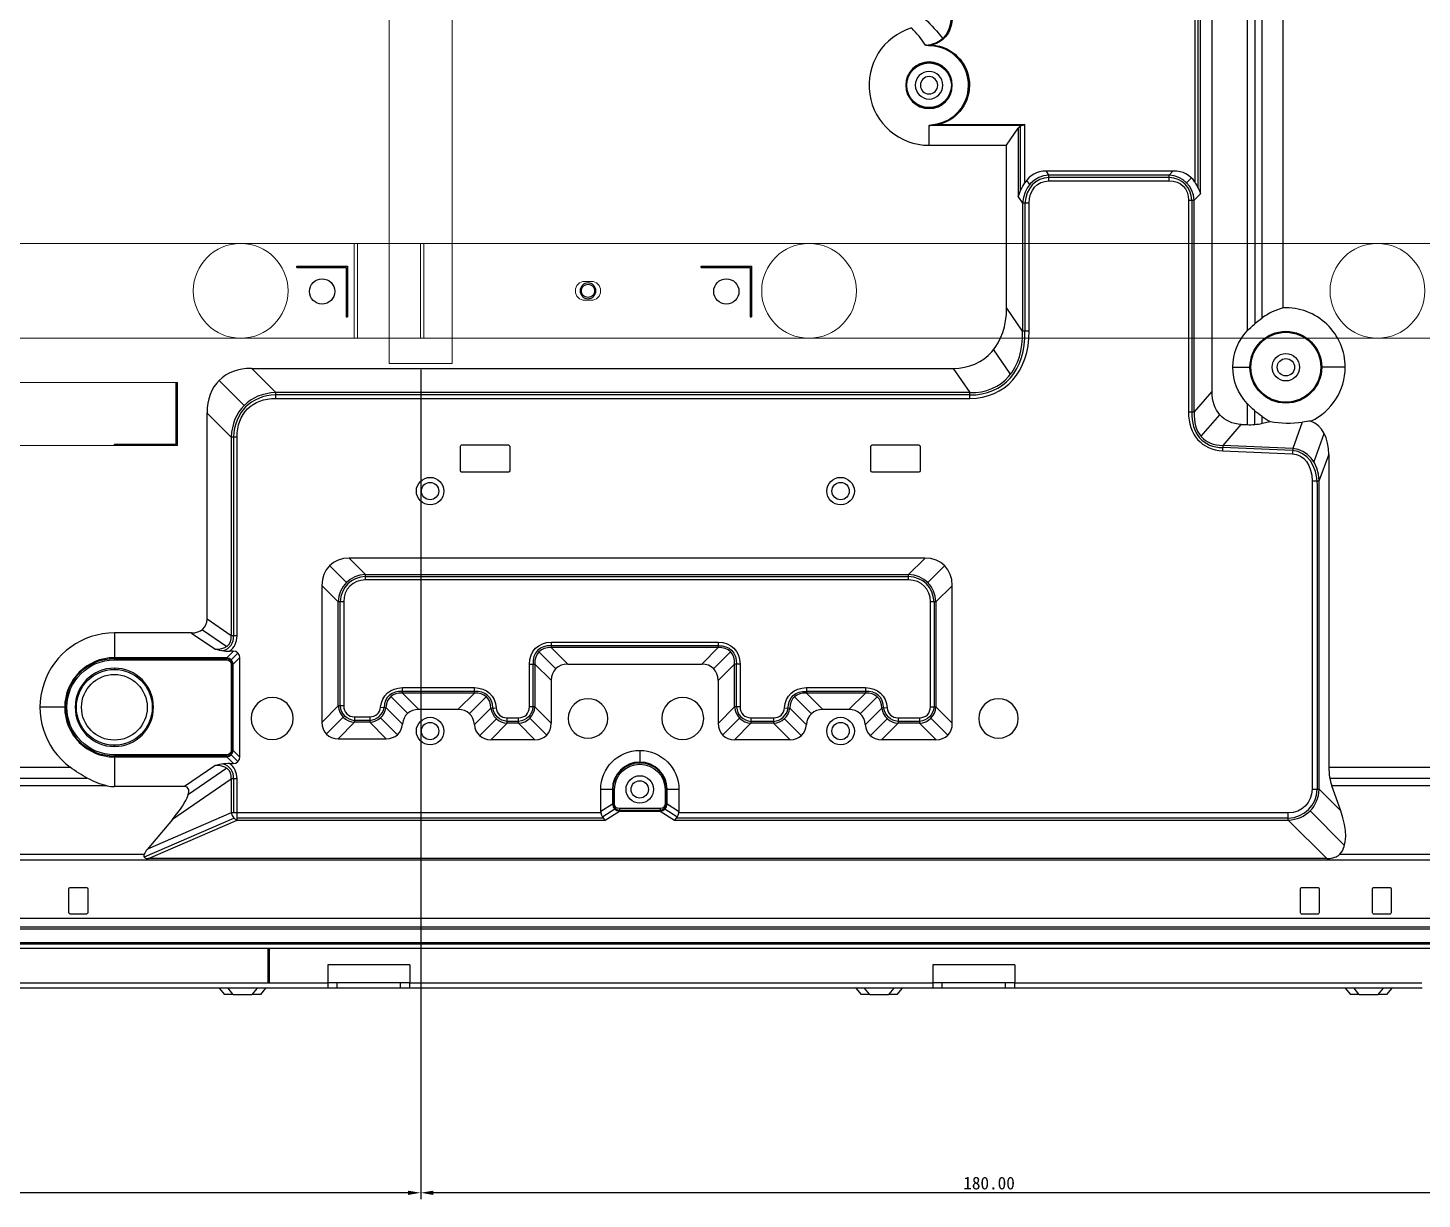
# Model space of a CAD drawing. Header units: millimetres. Extents: x 88 to 1316, y -3115 to -2187.
# Drawn here: x 983.3 to 1204, y -2941.4 to -2756 of the extents above; entities that cross this region are included whole.
import ezdxf

# ---------------------------------------------------------------- set-up
doc = ezdxf.new("R2010")
doc.units = ezdxf.units.MM
doc.header["$LTSCALE"] = 46.255
doc.header["$PDMODE"] = 3
doc.header["$PDSIZE"] = 0.3125
doc.layers.get('0').update_dxf_attribs({"linetype": 'CONTINUOUS'})
doc.layers.get('Defpoints').update_dxf_attribs({"linetype": 'CONTINUOUS'})
doc.layers.add('1', color=7, linetype='CONTINUOUS', true_color=0xffffff)
doc.styles.get("Standard").update_dxf_attribs({"font": 'simfang.ttf'})
doc.dimstyles.new('002', dxfattribs={"dimscale": 0, "dimtxt": 2, "dimasz": 2, "dimexe": 1, "dimexo": 1, "dimgap": 0.5, "dimtad": 1, "dimzin": 0, "dimdsep": 46, "dimtxsty": 'Standard', "dimcen": 1, "dimclrd": 2, "dimclre": 2, "dimclrt": 5, "dimadec": 0, "dimazin": 0, "dimtp": 0.01, "dimtm": 0.01, "dimtfac": 1, "dimtofl": 0, "dimtmove": 0, "dimatfit": 3, "dimldrblk": 'CLOSED', "dimfxl": 1, "dimtolj": 1, "dimtzin": 0, "dimarcsym": 1})

# ---------------------------------------------------------------- blocks, each defined once
blk = doc.blocks.new('A$Cd3f30c15')
at = {"color": 3, "lineweight": 5}
for p, q in [((1082, 15), (0, 15)), ((848, 15), (848, 0)), ((848.5, 15), (848.5, 0)), ((858.5, 15), (858.5, 0)), ((859, 15), (859, 0)), ((884.5, 9), (885.5, 9)), ((884.5, 6), (885.5, 6)), ((1082, 0), (0, 0))]:
    blk.add_line(p, q, dxfattribs=at)
for centre in [(830, 7.5), (920, 7.5), (1010, 7.5)]:
    blk.add_circle(centre, 7.5, dxfattribs=at)
for centre, start, end in [((884.5, 7.5), 90, 270), ((885.5, 7.5), 270, 90)]:
    blk.add_arc(centre, 1.5, start, end, dxfattribs=at)
blk = doc.blocks.new('A$Cd46af468')
at = {"color": 1, "lineweight": 5}
for p, q in [((0, 10), (605, 10)), ((605, 0), (605, 10)), ((0, 0), (605, 0))]:
    blk.add_line(p, q, dxfattribs=at)
blk = doc.blocks.new('0001')
at = {"color": 1, "lineweight": 5}
for p, q in [((358.97, -2809.12), (358.97, -2305.12)), ((368.97, -2809.12), (368.97, -2305.12)), ((358.97, -2809.12), (368.97, -2809.12))]:
    blk.add_line(p, q, dxfattribs=at)
blk = doc.blocks.new('*D459')
at = {"color": 2, "lineweight": -2, "transparency": 16777216}
for p, q in [((1045.47, -2810.12), (1045.47, -2941.44)), ((1225.47, -2810.12), (1225.47, -2941.44)), ((1223.47, -2940.44), (1047.47, -2940.44))]:
    blk.add_line(p, q, dxfattribs=at)
at = {"color": 2, "lineweight": 5, "transparency": 16777216}
for points in [[(1047.47, -2940.11), (1047.47, -2940.78), (1045.47, -2940.44)], [(1223.47, -2940.11), (1223.47, -2940.78), (1225.47, -2940.44)]]:
    blk.add_solid(points, dxfattribs=at)
at = {"layer": 'Defpoints', "color": 0, "lineweight": 5, "transparency": 16777216}
for p in [(1045.47, -2809.12), (1225.47, -2809.12), (1045.47, -2940.44)]:
    blk.add_point(p, dxfattribs=at)
at = {"color": 5, "lineweight": 5, "transparency": 16777216, "insert": (1135.47, -2938.92), "char_height": 2, "attachment_point": 5}
blk.add_mtext('\\A1;180.00', dxfattribs=at)
blk = doc.blocks.new('_CLOSED')
at = {"color": 0, "linetype": 'ByBlock'}
for p, q in [((0, 0), (-1, 0.17)), ((-1, 0.17), (-1, -0.17)), ((-1, -0.17), (0, 0)), ((-1, 0), (0, 0))]:
    blk.add_line(p, q, dxfattribs=at)
blk = doc.blocks.new('*D460')
at = {"color": 2, "lineweight": -2, "transparency": 16777216}
for p, q in [((860.47, -2810.12), (860.47, -2941.44)), ((1045.47, -2810.12), (1045.47, -2941.44)), ((1043.47, -2940.44), (862.47, -2940.44))]:
    blk.add_line(p, q, dxfattribs=at)
at = {"color": 2, "lineweight": 5, "transparency": 16777216}
for points in [[(862.47, -2940.11), (862.47, -2940.78), (860.47, -2940.44)], [(1043.47, -2940.11), (1043.47, -2940.78), (1045.47, -2940.44)]]:
    blk.add_solid(points, dxfattribs=at)
at = {"layer": 'Defpoints', "color": 0, "lineweight": 5, "transparency": 16777216}
for p in [(860.47, -2809.12), (1045.47, -2809.12), (860.47, -2940.44)]:
    blk.add_point(p, dxfattribs=at)
at = {"color": 5, "lineweight": 5, "transparency": 16777216, "insert": (952.97, -2938.92), "char_height": 2, "attachment_point": 5}
blk.add_mtext('\\A1;185.00', dxfattribs=at)

msp = doc.modelspace()

# ---------------------------------------------------------------- linework, layer by layer
at = {"layer": '1', "color": 7, "linetype": 'Continuous'}
for p, q in [((1170.782, -2813.54), (1170.782, -2610.754)), ((1176.338, -2685.226), (1176.338, -2803.93)), ((1177.549, -2686.486), (1177.549, -2802.781)), ((1178.719, -2801.863), (1178.719, -2687.458)), ((1182.028, -2800.327), (1182.028, -2689.042)), ((1168.04, -2713.147), (1168.04, -2780.357)), ((1168.6, -2781.377), (1168.6, -2712.127)), ((1168.96, -2782.274), (1168.96, -2711.23)), ((1126.47, -2758.838), (1126.482, -2758.685)), ((1140.675, -2771.442), (1125.966, -2771.442)), ((1125.966, -2774.521), (1125.966, -2771.442)), ((1126.675, -2771.382), (1140.848, -2771.382)), ((1127.464, -2771.14), (1127.5, -2771.289)), ((1127.5, -2771.289), (1141.133, -2771.289)), ((1138.246, -2774.571), (1140.094, -2771.886)), ((1140.094, -2771.936), (1140.094, -2782.753)), ((1140.44, -2781.756), (1140.44, -2771.617)), ((1141.133, -2780.461), (1141.133, -2771.339)), ((1125.966, -2774.571), (1138.246, -2774.571)), ((1138.246, -2800.33), (1138.246, -2774.571)), ((1164.616, -2778.65), (1144.515, -2778.65)), ((1144.96, -2779.297), (1144.543, -2778.691)), ((1163.969, -2779.297), (1144.96, -2779.297)), ((1144.96, -2780.217), (1144.96, -2779.297)), ((1164.581, -2778.686), (1163.969, -2779.297)), ((1163.969, -2780.217), (1163.969, -2779.297)), ((1141.91, -2780.787), (1141.455, -2780.126)), ((1163.969, -2779.657), (1144.96, -2779.657)), ((1144.96, -2780.217), (1163.969, -2780.217)), ((1166.748, -2780.502), (1167.482, -2779.768)), ((1140.094, -2782.753), (1140.787, -2783.76)), ((1140.787, -2783.76), (1140.787, -2804.022)), ((1141.826, -2783.76), (1140.787, -2783.76)), ((1141.133, -2783.76), (1141.133, -2804.022)), ((1141.826, -2804.022), (1141.826, -2783.76)), ((1167.033, -2783.281), (1167.033, -2816.792)), ((1167.033, -2783.281), (1167.953, -2783.281)), ((1167.593, -2783.281), (1167.593, -2816.792)), ((1167.953, -2783.281), (1168.96, -2782.274)), ((1167.953, -2816.792), (1167.953, -2783.281)), ((1025.866, -2793.919), (1025.866, -2793.719)), ((1025.866, -2793.719), (1033.866, -2793.719)), ((1025.866, -2793.919), (1033.666, -2793.919)), ((1033.666, -2793.919), (1033.666, -2801.719)), ((1033.866, -2793.719), (1033.866, -2801.719)), ((1089.866, -2793.919), (1089.866, -2793.719)), ((1089.866, -2793.719), (1097.866, -2793.719)), ((1089.866, -2793.919), (1097.666, -2793.919)), ((1097.666, -2793.919), (1097.666, -2801.719)), ((1097.866, -2793.719), (1097.866, -2801.719)), ((1140.787, -2804.022), (1138.275, -2800.371)), ((1033.666, -2801.719), (1033.866, -2801.719)), ((1097.666, -2801.719), (1097.866, -2801.719)), ((1141.826, -2804.022), (1140.787, -2804.022)), ((1138.874, -2810.809), (1136.225, -2806.959)), ((1018.691, -2809.897), (1129.784, -2809.897)), ((1022.527, -2813.733), (1018.727, -2809.932)), ((1129.812, -2809.938), (1132.423, -2813.733)), ((1174.12, -2809.719), (1176.779, -2809.719)), ((1191.819, -2809.719), (1188.153, -2809.719)), ((1006.766, -2821.919), (1006.766, -2812.119)), ((1006.766, -2812.119), (1006.966, -2812.119)), ((1006.966, -2822.119), (1006.966, -2812.119)), ((1006.966, -2822.119), (1006.966, -2812.119)), ((1013.593, -2811.847), (1017.517, -2815.77)), ((1132.423, -2813.733), (1022.527, -2813.733)), ((1022.527, -2814.652), (1022.527, -2813.733)), ((1132.423, -2814.093), (1022.527, -2814.093)), ((1022.527, -2814.652), (1132.423, -2814.652)), ((1132.423, -2814.652), (1132.423, -2813.733)), ((1170.749, -2813.578), (1167.953, -2816.792)), ((1011.644, -2849.596), (1011.644, -2816.945)), ((1167.033, -2816.792), (1167.953, -2816.792)), ((1176.338, -2815.509), (1176.338, -2818.755)), ((1177.549, -2818.728), (1177.549, -2816.658)), ((1011.679, -2816.98), (1015.479, -2820.78)), ((1171.936, -2817.238), (1168.997, -2820.616)), ((1172.522, -2822.092), (1175.382, -2818.803)), ((1175.415, -2818.765), (1176.338, -2818.806)), ((1178.719, -2818.545), (1178.719, -2817.576)), ((1178.719, -2818.595), (1179.983, -2818.311)), ((1185.074, -2818.439), (1183.548, -2822.57)), ((1015.479, -2820.78), (1015.479, -2852.236)), ((1016.399, -2820.78), (1015.479, -2820.78)), ((1015.839, -2820.78), (1015.839, -2852.236)), ((1016.399, -2852.236), (1016.399, -2820.78)), ((1188.505, -2820.251), (1186.87, -2824.676)), ((996.966, -2822.119), (996.966, -2821.919)), ((996.966, -2821.919), (1006.766, -2821.919)), ((1006.966, -2822.119), (996.966, -2822.119)), ((1051.756, -2826.129), (1051.756, -2822.229)), ((1051.956, -2822.029), (1059.366, -2822.029)), ((1059.566, -2822.229), (1059.566, -2826.129)), ((1116.756, -2826.129), (1116.756, -2822.229)), ((1116.956, -2822.029), (1124.366, -2822.029)), ((1124.566, -2822.229), (1124.566, -2826.129)), ((1172.485, -2822.94), (1172.522, -2822.092)), ((1172.485, -2822.94), (1183.511, -2823.418)), ((1183.532, -2822.921), (1172.506, -2822.443)), ((1183.548, -2822.57), (1172.522, -2822.092)), ((1183.548, -2822.57), (1183.511, -2823.418)), ((1189.276, -2823.534), (1189.276, -2873.038)), ((1187.743, -2827.682), (1189.258, -2823.581)), ((1059.366, -2826.329), (1051.956, -2826.329)), ((1059.366, -2826.329), (1051.956, -2826.329)), ((1124.366, -2826.329), (1116.956, -2826.329)), ((1124.366, -2826.329), (1116.956, -2826.329)), ((1186.616, -2827.682), (1186.616, -2876.53)), ((1186.616, -2827.682), (1187.743, -2827.682)), ((1187.743, -2876.53), (1187.743, -2827.682)), ((1187.456, -2876.53), (1187.456, -2828.381)), ((1031.064, -2841.187), (1033.703, -2843.826)), ((1125.323, -2839.943), (1034.149, -2839.943)), ((1034.185, -2839.978), (1036.748, -2842.541)), ((1122.725, -2842.541), (1125.287, -2839.978)), ((1128.408, -2841.187), (1125.769, -2843.826)), ((1036.748, -2842.541), (1122.725, -2842.541)), ((1036.748, -2843.407), (1036.748, -2842.541)), ((1036.748, -2842.829), (1122.725, -2842.829)), ((1122.725, -2843.407), (1036.748, -2843.407)), ((1122.725, -2843.407), (1122.725, -2842.541)), ((1029.819, -2844.273), (1029.819, -2865.937)), ((1032.417, -2846.871), (1029.855, -2844.308)), ((1129.617, -2844.308), (1127.055, -2846.871)), ((1129.653, -2866.092), (1129.653, -2844.273)), ((1032.417, -2863.339), (1032.417, -2846.871)), ((1033.283, -2846.871), (1032.417, -2846.871)), ((1032.706, -2863.339), (1032.706, -2846.871)), ((1033.283, -2846.871), (1033.283, -2863.339)), ((1126.189, -2863.494), (1126.189, -2846.871)), ((1127.055, -2846.871), (1126.189, -2846.871)), ((1126.766, -2846.871), (1126.766, -2863.494)), ((1127.055, -2846.871), (1127.055, -2863.494)), ((1015.479, -2852.236), (1011.685, -2849.625)), ((1009.163, -2851.79), (996.966, -2851.79)), ((996.966, -2851.84), (996.966, -2855.716)), ((1009.204, -2851.819), (1012.855, -2854.331)), ((1010.912, -2851.287), (1014.762, -2853.936)), ((1016.399, -2852.236), (1015.479, -2852.236)), ((1066.153, -2853.252), (1092.579, -2853.252)), ((1066.153, -2853.252), (1066.153, -2854.118)), ((1092.579, -2853.829), (1066.153, -2853.829)), ((1092.579, -2854.118), (1066.153, -2854.118)), ((1066.153, -2854.118), (1068.715, -2856.681)), ((1090.017, -2856.681), (1092.579, -2854.118)), ((1092.579, -2853.252), (1092.579, -2854.118)), ((1014.759, -2855.716), (996.966, -2855.716)), ((996.966, -2855.716), (996.966, -2856.063)), ((996.966, -2855.832), (1014.759, -2855.832)), ((996.966, -2856.063), (1014.759, -2856.063)), ((1015.762, -2854.713), (1014.759, -2855.716)), ((1014.759, -2856.063), (1014.759, -2855.716)), ((1015.798, -2854.677), (1015.208, -2854.677)), ((1015.477, -2856.037), (1016.511, -2855.003)), ((1015.798, -2856.756), (1016.802, -2855.752)), ((1016.837, -2871.424), (1016.837, -2855.716)), ((1064.204, -2854.767), (1066.843, -2857.406)), ((1091.889, -2857.406), (1094.528, -2854.767)), ((996.966, -2857.37), (996.966, -2857.57)), ((1015.451, -2856.756), (1015.451, -2870.384)), ((1015.451, -2856.756), (1015.798, -2856.756)), ((1015.682, -2856.756), (1015.682, -2870.384)), ((1015.798, -2870.384), (1015.798, -2856.756)), ((1062.689, -2863.494), (1062.689, -2856.716)), ((1062.689, -2856.716), (1063.555, -2856.716)), ((1063.266, -2863.494), (1063.266, -2856.716)), ((1066.117, -2859.279), (1063.555, -2856.716)), ((1063.555, -2856.716), (1063.555, -2863.494)), ((1068.751, -2856.716), (1089.981, -2856.716)), ((1095.177, -2856.716), (1092.615, -2859.279)), ((1095.177, -2863.494), (1095.177, -2856.716)), ((1096.043, -2856.716), (1095.177, -2856.716)), ((1095.466, -2863.494), (1095.466, -2856.716)), ((1096.043, -2856.716), (1096.043, -2863.494)), ((1042.579, -2860.452), (1053.987, -2860.452)), ((1042.579, -2861.318), (1042.579, -2860.452)), ((1042.579, -2861.029), (1053.987, -2861.029)), ((1053.987, -2861.318), (1053.987, -2860.452)), ((1066.153, -2859.314), (1066.153, -2866.092)), ((1092.579, -2859.314), (1092.579, -2866.092)), ((1106.545, -2860.452), (1115.88, -2860.452)), ((1106.545, -2860.452), (1106.545, -2861.318)), ((1106.545, -2861.029), (1115.88, -2861.029)), ((1115.88, -2860.452), (1115.88, -2861.318)), ((1040.748, -2861.858), (1043.387, -2864.497)), ((1053.987, -2861.318), (1042.579, -2861.318)), ((1042.579, -2861.318), (1045.142, -2863.881)), ((1051.425, -2863.881), (1053.987, -2861.318)), ((1053.212, -2864.525), (1055.851, -2861.886)), ((1104.681, -2861.886), (1107.32, -2864.525)), ((1106.545, -2861.318), (1109.107, -2863.881)), ((1115.88, -2861.318), (1106.545, -2861.318)), ((1113.318, -2863.881), (1115.88, -2861.318)), ((1115.105, -2864.525), (1117.744, -2861.886)), ((989.112, -2863.57), (985.236, -2863.57)), ((1029.855, -2865.902), (1032.417, -2863.339)), ((1030.58, -2867.774), (1033.219, -2865.135)), ((1033.283, -2863.339), (1032.417, -2863.339)), ((1035.015, -2865.071), (1037.41, -2865.071)), ((1035.015, -2865.071), (1035.015, -2865.937)), ((1037.41, -2865.071), (1037.41, -2865.937)), ((1039.089, -2865.245), (1041.728, -2867.883)), ((1039.133, -2863.531), (1039.976, -2863.609)), ((1042.557, -2866.19), (1039.976, -2863.609)), ((1051.389, -2863.916), (1045.178, -2863.916)), ((1056.592, -2863.691), (1054.016, -2866.268)), ((1054.819, -2868.01), (1057.458, -2865.371)), ((1056.592, -2863.691), (1057.442, -2863.634)), ((1059.169, -2865.226), (1060.957, -2865.226)), ((1059.169, -2866.092), (1059.169, -2865.226)), ((1060.957, -2866.092), (1060.957, -2865.226)), ((1063.555, -2863.494), (1062.689, -2863.494)), ((1062.753, -2865.29), (1065.392, -2867.929)), ((1066.117, -2866.056), (1063.555, -2863.494)), ((1092.615, -2866.056), (1095.177, -2863.494)), ((1093.34, -2867.929), (1095.979, -2865.29)), ((1096.043, -2863.494), (1095.177, -2863.494)), ((1097.775, -2865.226), (1101.363, -2865.226)), ((1097.775, -2865.226), (1097.775, -2866.092)), ((1101.363, -2865.226), (1101.363, -2866.092)), ((1103.074, -2865.371), (1105.712, -2868.01)), ((1103.09, -2863.634), (1103.94, -2863.691)), ((1106.516, -2866.268), (1103.94, -2863.691)), ((1113.282, -2863.916), (1109.143, -2863.916)), ((1118.485, -2863.691), (1115.909, -2866.268)), ((1116.713, -2868.01), (1119.351, -2865.371)), ((1119.335, -2863.634), (1118.485, -2863.691)), ((1121.062, -2865.226), (1124.457, -2865.226)), ((1121.062, -2865.226), (1121.062, -2866.092)), ((1124.457, -2865.226), (1124.457, -2866.092)), ((1126.189, -2863.494), (1127.055, -2863.494)), ((1128.892, -2867.929), (1126.253, -2865.29)), ((1129.617, -2866.056), (1127.055, -2863.494)), ((1035.015, -2865.937), (1032.453, -2868.5)), ((1037.41, -2865.648), (1035.015, -2865.648)), ((1037.41, -2865.937), (1035.015, -2865.937)), ((1039.972, -2868.5), (1037.41, -2865.937)), ((1056.607, -2868.654), (1059.169, -2866.092)), ((1060.957, -2865.803), (1059.169, -2865.803)), ((1060.957, -2866.092), (1059.169, -2866.092)), ((1060.957, -2866.092), (1063.519, -2868.654)), ((1097.775, -2866.092), (1095.213, -2868.654)), ((1101.363, -2865.803), (1097.775, -2865.803)), ((1101.363, -2866.092), (1097.775, -2866.092)), ((1103.925, -2868.654), (1101.363, -2866.092)), ((1118.5, -2868.654), (1121.062, -2866.092)), ((1124.457, -2865.803), (1121.062, -2865.803)), ((1124.457, -2866.092), (1121.062, -2866.092)), ((1124.457, -2866.092), (1127.019, -2868.654)), ((996.966, -2869.77), (996.966, -2869.57)), ((1032.417, -2868.535), (1040.008, -2868.535)), ((1056.571, -2868.69), (1063.555, -2868.69)), ((1095.177, -2868.69), (1103.961, -2868.69)), ((1118.464, -2868.69), (1127.055, -2868.69)), ((1014.759, -2871.077), (996.966, -2871.077)), ((996.966, -2871.424), (996.966, -2871.077)), ((1014.759, -2871.308), (996.966, -2871.308)), ((996.966, -2871.424), (1014.759, -2871.424)), ((996.966, -2871.424), (996.966, -2876.081)), ((1014.759, -2871.424), (1014.759, -2871.077)), ((1014.759, -2871.424), (1015.762, -2872.427)), ((1015.451, -2870.384), (1015.798, -2870.384)), ((1016.511, -2872.137), (1015.477, -2871.103)), ((1016.802, -2871.388), (1015.798, -2870.384)), ((1080.166, -2870.431), (1080.166, -2872.228)), ((839.027, -2873.038), (989.905, -2873.038)), ((1012.855, -2872.809), (1008.068, -2876.103)), ((1014.762, -2873.204), (1008.721, -2877.361)), ((1015.208, -2872.463), (1015.798, -2872.463)), ((1189.326, -2873.038), (1286.557, -2873.038)), ((995.773, -2876.007), (833.159, -2876.007)), ((836.298, -2874.777), (992.634, -2874.777)), ((1008.027, -2876.131), (996.966, -2876.131)), ((1006.193, -2881.294), (1015.479, -2874.904)), ((1015.479, -2874.904), (1015.479, -2880.289)), ((1016.399, -2874.904), (1015.479, -2874.904)), ((1015.839, -2874.904), (1015.839, -2880.289)), ((1016.399, -2880.289), (1016.399, -2874.904)), ((1186.616, -2876.53), (1187.743, -2876.53)), ((1191.12, -2879.908), (1187.743, -2876.53)), ((1189.464, -2874.777), (1285.332, -2874.777)), ((1191.156, -2879.943), (1189.723, -2876.007)), ((1286.557, -2876.007), (1189.775, -2876.007)), ((1073.977, -2880.071), (1073.977, -2876.57)), ((1075.824, -2876.57), (1074.027, -2876.57)), ((1075.824, -2876.57), (1075.824, -2878.906)), ((1075.824, -2876.57), (1076.171, -2876.57)), ((1075.94, -2878.906), (1075.94, -2876.57)), ((1076.171, -2878.906), (1076.171, -2876.57)), ((1084.161, -2876.57), (1084.161, -2878.906)), ((1084.507, -2876.57), (1084.161, -2876.57)), ((1084.392, -2876.57), (1084.392, -2878.906)), ((1086.305, -2876.57), (1084.507, -2876.57)), ((1084.507, -2878.906), (1084.507, -2876.57)), ((1086.355, -2876.57), (1086.355, -2880.071)), ((1015.479, -2880.289), (1002.223, -2886.04)), ((1016.399, -2880.289), (1015.479, -2880.289)), ((1073.948, -2880.289), (1016.399, -2880.289)), ((1016.399, -2881.417), (1016.399, -2880.289)), ((1075.824, -2878.906), (1074.019, -2880.044)), ((1076.223, -2879.713), (1074.291, -2880.931)), ((1074.67, -2881.417), (1076.937, -2879.988)), ((1076.171, -2878.906), (1075.824, -2878.906)), ((1083.395, -2879.612), (1076.937, -2879.612)), ((1076.937, -2879.612), (1076.937, -2879.988)), ((1083.395, -2879.892), (1076.937, -2879.892)), ((1076.937, -2879.988), (1083.395, -2879.988)), ((1083.395, -2879.612), (1083.395, -2879.988)), ((1083.395, -2879.988), (1085.662, -2881.417)), ((1086.041, -2880.931), (1084.109, -2879.713)), ((1084.507, -2878.906), (1084.161, -2878.906)), ((1086.313, -2880.044), (1084.507, -2878.906)), ((1182.857, -2880.289), (1086.385, -2880.289)), ((1182.857, -2881.417), (1182.857, -2880.289)), ((1191.718, -2885.392), (1186.294, -2879.968)), ((1001.729, -2887.25), (1015.894, -2881.106)), ((1006.151, -2881.322), (1002.177, -2886.059)), ((1002.359, -2887.507), (1016.399, -2881.417)), ((1074.311, -2881.129), (1016.399, -2881.129)), ((1016.399, -2881.417), (1074.67, -2881.417)), ((1085.662, -2881.417), (1182.857, -2881.417)), ((1182.857, -2881.129), (1086.022, -2881.129)), ((1182.857, -2881.417), (1188.931, -2887.491)), ((817.178, -2886.811), (1001.627, -2886.811)), ((1191.081, -2886.811), (1245.284, -2886.811)), ((1245.284, -2887.777), (701.966, -2887.777)), ((989.766, -2896.098), (989.766, -2892.298)), ((989.966, -2892.098), (992.566, -2892.098)), ((992.766, -2892.298), (992.766, -2896.098)), ((1184.766, -2896.098), (1184.766, -2892.298)), ((1184.966, -2892.098), (1187.566, -2892.098)), ((1187.766, -2892.298), (1187.766, -2896.098)), ((1196.166, -2896.098), (1196.166, -2892.298)), ((1196.366, -2892.098), (1198.966, -2892.098)), ((1199.166, -2892.298), (1199.166, -2896.098)), ((992.566, -2896.298), (989.966, -2896.298)), ((1187.566, -2896.298), (1184.966, -2896.298)), ((1198.966, -2896.298), (1196.366, -2896.298)), ((1244.3, -2897.022), (159.632, -2897.022)), ((160.69, -2898.326), (1243.242, -2898.326)), ((152.92, -2900.807), (1251.011, -2900.807)), ((159.632, -2898.664), (1244.3, -2898.664)), ((152.299, -2901.006), (1251.633, -2901.006)), ((1251.011, -2901.773), (152.92, -2901.773)), ((1021.266, -2901.819), (1021.266, -2907.219)), ((1021.266, -2901.819), (1021.466, -2901.819)), ((1021.466, -2901.819), (1021.466, -2907.219)), ((1043.766, -2904.319), (1030.766, -2904.319)), ((1030.766, -2904.319), (1030.766, -2907.219)), ((1043.766, -2904.319), (1043.766, -2907.219)), ((1139.566, -2904.319), (1126.566, -2904.319)), ((1126.566, -2904.319), (1126.566, -2907.219)), ((1139.566, -2904.319), (1139.566, -2907.219)), ((951.516, -2907.219), (1021.216, -2907.219)), ((1021.266, -2907.219), (1021.466, -2907.219)), ((1021.516, -2907.219), (1030.716, -2907.219)), ((1030.766, -2907.219), (1030.766, -2908.019)), ((1032.266, -2907.219), (1030.766, -2907.219)), ((1032.266, -2908.019), (1032.266, -2907.219)), ((1042.266, -2907.219), (1032.266, -2907.219)), ((1042.266, -2908.019), (1042.266, -2907.219)), ((1043.766, -2907.219), (1042.266, -2907.219)), ((1043.766, -2908.019), (1043.766, -2907.219)), ((1043.816, -2907.219), (1126.516, -2907.219)), ((1126.566, -2907.219), (1126.566, -2908.019)), ((1128.066, -2907.219), (1126.566, -2907.219)), ((1128.066, -2908.019), (1128.066, -2907.219)), ((1138.066, -2907.219), (1128.066, -2907.219)), ((1138.066, -2908.019), (1138.066, -2907.219)), ((1139.566, -2907.219), (1138.066, -2907.219)), ((1139.566, -2908.019), (1139.566, -2907.219)), ((1139.616, -2907.219), (1204.016, -2907.219)), ((1030.766, -2908.019), (947.966, -2908.019)), ((1013.554, -2908.019), (1014.393, -2909.019)), ((1015.772, -2909.019), (1014.393, -2909.019)), ((1015.74, -2908.981), (1014.965, -2908.058)), ((1015.772, -2909.019), (1018.76, -2909.019)), ((1020.139, -2909.019), (1018.76, -2909.019)), ((1019.567, -2908.058), (1018.792, -2908.981)), ((1020.139, -2909.019), (1020.978, -2908.019)), ((1032.266, -2908.019), (1030.766, -2908.019)), ((1042.266, -2908.019), (1032.266, -2908.019)), ((1043.766, -2908.019), (1042.266, -2908.019)), ((1126.566, -2908.019), (1043.766, -2908.019)), ((1114.354, -2908.019), (1115.193, -2909.019)), ((1116.572, -2909.019), (1115.193, -2909.019)), ((1116.54, -2908.981), (1115.765, -2908.058)), ((1116.572, -2909.019), (1119.56, -2909.019)), ((1120.939, -2909.019), (1119.56, -2909.019)), ((1120.367, -2908.058), (1119.592, -2908.981)), ((1120.939, -2909.019), (1121.778, -2908.019)), ((1128.066, -2908.019), (1126.566, -2908.019)), ((1138.066, -2908.019), (1128.066, -2908.019)), ((1139.566, -2908.019), (1138.066, -2908.019)), ((1204.066, -2908.019), (1139.566, -2908.019)), ((1191.854, -2908.019), (1192.693, -2909.019)), ((1194.072, -2909.019), (1192.693, -2909.019)), ((1194.04, -2908.981), (1193.265, -2908.058)), ((1194.072, -2909.019), (1197.06, -2909.019)), ((1198.439, -2909.019), (1197.06, -2909.019)), ((1197.867, -2908.058), (1197.092, -2908.981)), ((1198.439, -2909.019), (1199.278, -2908.019))]:
    msp.add_line(p, q, dxfattribs=at)
at = {"layer": '1', "color": 7, "linetype": 'Continuous', "extrusion": (0, 0, -1)}
for centre, radius in [((-1125.966, -2765.07), 3.687), ((-1071.966, -2797.619), 1.25), ((-1021.966, -2865.329), 3.329), ((-1071.966, -2865.329), 3.129), ((-1086.966, -2865.329), 3.329), ((-1136.966, -2865.329), 3.129)]:
    msp.add_circle(centre, radius, dxfattribs=at)
at = {"layer": '1', "color": 7, "linetype": 'Continuous'}
for centre, radius in [((1125.966, -2765.07), 3.627), ((1125.966, -2765.07), 3.534), ((1029.866, -2797.719), 2), ((1071.966, -2797.619), 1.05), ((1093.866, -2797.719), 2), ((1182.466, -2809.719), 5.627), ((1182.466, -2809.719), 5.534)]:
    msp.add_circle(centre, radius, dxfattribs=at)
for centre, radius, start, end in [((1125.966, -2765.07), 9.501, 106.97107, 270), ((1125.966, -2765.07), 6.252, 283.86094, 85.37822), ((1125.966, -2765.07), 6.312, 283.86094, 85.37822), ((1125.966, -2765.07), 2.175, 0, 180), ((1125.966, -2765.07), 1.375, 0, 180), ((1125.966, -2765.07), 2.175, 180, 360), ((1125.966, -2765.07), 1.375, 180, 0), ((1182.466, -2809.719), 9.403, 0, 92.67101), ((1182.466, -2809.719), 9.403, 294.97118, 0), ((996.966, -2863.57), 11.78, 90, 233.48767), ((996.966, -2863.57), 7.854, 90, 270), ((996.966, -2863.57), 6.2, 90, 270), ((996.966, -2863.57), 6.2, 270, 90), ((1080.166, -2876.57), 4.341, 0, 180)]:
    msp.add_arc(centre, radius, start, end, dxfattribs=at)
at = {"layer": '1', "color": 7, "linetype": 'Continuous', "extrusion": (0, 0, -1)}
for centre, radius, start, end in [((-1125.966, -2765.07), 6.312, 89.18923, 94.62178), ((-1125.966, -2765.07), 6.405, 94.62178, 256.13906), ((-1182.466, -2809.719), 8.396, 360, 43.12576), ((-1182.466, -2809.719), 5.687, 360, 180), ((-1182.466, -2809.719), 2.175, 0, 180), ((-1182.466, -2809.719), 8.396, 316.87424, 360), ((-1182.466, -2809.719), 5.687, 180, 360), ((-1182.466, -2809.719), 2.175, 180, 0), ((-1182.466, -2809.719), 1.375, 0, 180), ((-1182.466, -2809.719), 1.375, 180, 0), ((-1051.956, -2822.229), 0.2, 0, 90), ((-1059.366, -2822.229), 0.2, 90, 180), ((-1116.956, -2822.229), 0.2, 360, 90), ((-1124.366, -2822.229), 0.2, 90, 180), ((-1046.966, -2829.329), 2.175, 360, 180), ((-1046.966, -2829.329), 1.375, 360, 180), ((-1051.956, -2826.129), 0.2, 270, 0), ((-1051.956, -2826.129), 0.2, 270, 0), ((-1059.366, -2826.129), 0.2, 180, 270), ((-1059.366, -2826.129), 0.2, 180, 270), ((-1111.966, -2829.329), 2.175, 360, 180), ((-1111.966, -2829.329), 1.375, 360, 180), ((-1116.956, -2826.129), 0.2, 270, 0), ((-1116.956, -2826.129), 0.2, 270, 0), ((-1124.366, -2826.129), 0.2, 180, 270), ((-1124.366, -2826.129), 0.2, 180, 270), ((-1046.966, -2829.329), 2.175, 180, 360), ((-1046.966, -2829.329), 1.375, 180, 360), ((-1111.966, -2829.329), 2.175, 180, 360), ((-1111.966, -2829.329), 1.375, 180, 360), ((-996.966, -2863.57), 7.738, 270, 90), ((-996.966, -2863.57), 7.507, 270, 90), ((-996.966, -2863.57), 6, 270, 90), ((-996.966, -2863.57), 5.2, 270, 90), ((-996.966, -2863.57), 6, 90, 270), ((-996.966, -2863.57), 5.2, 90, 270), ((-1046.966, -2867.329), 2.175, 360, 180), ((-1111.966, -2867.329), 2.175, 360, 180), ((-1046.966, -2867.329), 2.175, 180, 360), ((-1046.966, -2867.329), 1.375, 360, 180), ((-1046.966, -2867.329), 1.375, 180, 360), ((-1111.966, -2867.329), 2.175, 180, 360), ((-1111.966, -2867.329), 1.375, 360, 180), ((-1111.966, -2867.329), 1.375, 180, 360), ((-1080.166, -2876.57), 6.189, 360, 180), ((-1080.166, -2876.57), 4.226, 0, 180), ((-1080.166, -2876.57), 3.995, 0, 180), ((-1080.166, -2876.57), 2.175, 0, 180), ((-1080.166, -2876.57), 1.375, 0, 180), ((-1080.166, -2876.57), 2.175, 180, 0), ((-1080.166, -2876.57), 1.375, 180, 0), ((-989.966, -2892.298), 0.2, 0, 90), ((-992.566, -2892.298), 0.2, 90, 180), ((-1184.966, -2892.298), 0.2, 0, 90), ((-1187.566, -2892.298), 0.2, 90, 180), ((-1196.366, -2892.298), 0.2, 0, 90), ((-1198.966, -2892.298), 0.2, 90, 180), ((-989.966, -2896.098), 0.2, 270, 0), ((-992.566, -2896.098), 0.2, 180, 270), ((-1184.966, -2896.098), 0.2, 270, 0), ((-1187.566, -2896.098), 0.2, 180, 270), ((-1196.366, -2896.098), 0.2, 270, 0), ((-1198.966, -2896.098), 0.2, 180, 270)]:
    msp.add_arc(centre, radius, start, end, dxfattribs=at)
at = {"layer": '1', "color": 7, "linetype": 'Continuous'}
for centre, major_axis, ratio, start_param, end_param in [((1141.133, -2772.389), (1.2, 0), 0.8390996, 1.9175934, 2.6179939), ((1146.445, -2785.438), (-3.713, 5.396), 0.7938652, 5.8340066, 7.0776019), ((1146.445, -2785.438), (-4.207, 6.115), 0.7005829, 5.8340066, 6.5924741), ((1161.812, -2785.438), (4.936, 4.936), 0.7449216, 5.7107565, 6.855614), ((1161.812, -2785.438), (5.706, 5.706), 0.6444005, 6.1196373, 6.855614), ((1147.138, -2786.445), (-4.207, 6.115), 0.7005829, 5.8778766, 6.9981201), ((1160.805, -2786.445), (5.706, 5.706), 0.6444005, 5.7697702, 6.7966004), ((1125.776, -2795.799), (-8.738, 12.7), 0.7005829, 2.6924139, 3.9360092), ((1184.716, -2809.719), (10.007, 0), 0.9743966, 1.8427592, 2.2133404), ((1127.97, -2798.987), (-9.233, 13.418), 0.6630692, 2.6924139, 3.9360092), ((1127.97, -2798.987), (-9.709, 14.111), 0.7005829, 2.6924139, 3.9360092), ((1128.662, -2799.994), (-8.738, 12.7), 0.7005829, 2.6715303, 3.9734898), ((1023.653, -2821.907), (10.095, -10.095), 0.6444005, 2.5691639, 3.7140214), ((1026.842, -2825.095), (-9.325, 9.325), 0.6976081, 5.7107566, 6.8556141), ((1027.849, -2826.102), (10.095, -10.095), 0.6444005, 2.6023082, 3.6808771), ((1177.477, -2811.832), (8.522, 9.797), 0.6161055, 2.5253721, 3.5978068), ((1176.47, -2812.989), (7.244, 8.327), 0.6161055, 2.4770366, 3.6333736), ((1177.477, -2811.832), (8.037, 9.239), 0.5553077, 2.5253721, 3.5978068), ((1176.338, -2809.597), (-6.505, 6.794), 0.9575749, 2.3561945, 2.6179939), ((1184.716, -2809.719), (-10.007, 0), 0.9743966, 0.9282523, 1.078127), ((1184.461, -2763.724), (2.377, 54.815), 0.5439778, 3.0708816, 3.2422278), ((1183.742, -2825.286), (2.613, 7.074), 0.689572, 5.2042441, 6.2666649), ((1181.922, -2830.212), (2.613, 7.074), 0.689572, 5.2154024, 6.4797827), ((1182.359, -2829.03), (2.297, 6.217), 0.7845284, 5.2042441, 6.5009908), ((1035.593, -2845.716), (-4.564, 4.564), 0.7745967, 5.6241273, 6.9422433), ((1123.879, -2845.716), (4.564, 4.564), 0.7745967, 5.6241273, 6.9422434), ((1037.902, -2848.026), (-4.199, 4.199), 0.8419529, 5.6241273, 6.9422433), ((1038.48, -2848.603), (-4.564, 4.564), 0.7745967, 5.6761397, 6.8902309), ((1037.902, -2848.026), (-3.651, 3.651), 0.7745967, 5.6241273, 6.9422433), ((1121.57, -2848.026), (4.199, 4.199), 0.8419529, 5.6241273, 6.9422433), ((1120.992, -2848.603), (4.564, 4.564), 0.7745967, 5.6761397, 6.8902309), ((1121.57, -2848.026), (3.651, 3.651), 0.7745967, 5.6241273, 6.9422433), ((1007.988, -2848.557), (3.293, -2.265), 0.7005829, 5.4887687, 6.732364), ((1011.177, -2850.751), (-4.011, 2.76), 0.5750866, 2.3471761, 3.5907714), ((1012.184, -2851.444), (3.293, -2.265), 0.7005829, 5.7365683, 6.8121875), ((1011.177, -2850.751), (4.704, -3.236), 0.7005829, 6.0435798, 6.7323641), ((1066.73, -2857.294), (2.739, -2.739), 0.7745967, 2.3973024, 3.8858829), ((1067.307, -2857.871), (-3.104, 3.104), 0.6834676, 5.6241273, 6.9422433), ((1091.425, -2857.871), (3.104, 3.104), 0.6834676, 5.6241273, 6.9422433), ((1014.528, -2856.987), (0.949, 0.949), 0.8937654, 5.6241273, 6.9422433), ((1014.297, -2857.218), (-1.095, -1.095), 0.7745967, 2.5696913, 3.713494), ((1015.451, -2856.063), (-1.095, -1.095), 0.7745967, 2.4825346, 3.8006507), ((1069.617, -2860.18), (2.739, -2.739), 0.7745967, 2.4825346, 3.8006507), ((1089.115, -2860.18), (-2.739, -2.739), 0.7745967, 2.4825346, 3.8006507), ((1043.157, -2864.494), (-2.739, 2.739), 0.7745967, 5.5388951, 6.9289496), ((1053.41, -2864.494), (2.739, 2.739), 0.7745967, 5.6107644, 7.0274755), ((1115.303, -2864.494), (2.739, 2.739), 0.7745967, 5.6107644, 7.0274755), ((1043.734, -2865.071), (-3.104, 3.104), 0.6834676, 5.6241273, 6.8550867), ((1052.833, -2865.071), (3.104, 3.104), 0.6834676, 5.6876965, 6.9422433), ((1107.699, -2865.071), (-3.104, 3.104), 0.6834676, 5.6241273, 6.8786741), ((1114.726, -2865.071), (3.104, 3.104), 0.6834676, 5.6876965, 6.9422433), ((1035.593, -2862.762), (2.373, 2.373), 0.8937654, 2.4825346, 3.8006507), ((1036.17, -2862.184), (2.739, 2.739), 0.7745967, 2.5696913, 3.713494), ((1035.593, -2862.762), (1.826, 1.826), 0.7745967, 2.4825346, 3.8006507), ((1036.832, -2862.762), (-1.826, 1.826), 0.7745967, 2.4825346, 3.713494), ((1036.255, -2862.184), (-2.739, 2.739), 0.7745967, 2.5696913, 3.6382162), ((1036.832, -2862.762), (-2.373, 2.373), 0.8937654, 2.4825346, 3.713494), ((1046.044, -2867.38), (-2.739, 2.739), 0.7745967, 5.6241273, 6.8550867), ((1050.523, -2867.38), (2.739, 2.739), 0.7745967, 5.6876965, 6.9422433), ((1059.747, -2862.916), (2.373, 2.373), 0.8937654, 2.5461038, 3.8006507), ((1059.747, -2862.916), (1.826, 1.826), 0.7745967, 2.5461038, 3.8006507), ((1060.379, -2862.916), (-2.373, 2.373), 0.8937654, 2.4825346, 3.8006507), ((1060.379, -2862.916), (-1.826, 1.826), 0.7745967, 2.4825346, 3.8006507), ((1098.353, -2862.916), (2.373, 2.373), 0.8937654, 2.4825346, 3.8006507), ((1098.93, -2862.339), (2.739, 2.739), 0.7745967, 2.5696913, 3.713494), ((1098.353, -2862.916), (1.826, 1.826), 0.7745967, 2.4825346, 3.8006507), ((1100.785, -2862.916), (-1.826, 1.826), 0.7745967, 2.4825346, 3.7370815), ((1100.208, -2862.339), (-2.739, 2.739), 0.7745967, 2.5696913, 3.6586001), ((1100.785, -2862.916), (-2.373, 2.373), 0.8937654, 2.4825346, 3.7370815), ((1110.009, -2867.38), (-2.739, 2.739), 0.7745967, 5.6241273, 6.8786741), ((1112.416, -2867.38), (2.739, 2.739), 0.7745967, 5.6876965, 6.9422433), ((1121.64, -2862.916), (2.373, 2.373), 0.8937654, 2.5461038, 3.8006507), ((1121.64, -2862.916), (1.826, 1.826), 0.7745967, 2.5461038, 3.8006507), ((1123.879, -2862.916), (-2.373, 2.373), 0.8937654, 2.4825346, 3.8006507), ((1123.879, -2862.916), (-1.826, 1.826), 0.7745967, 2.4825346, 3.8006507), ((1033.283, -2865.071), (2.739, 2.739), 0.7745967, 2.4825346, 3.8006507), ((1039.142, -2865.071), (-2.739, 2.739), 0.7745967, 2.4825346, 3.713494), ((1057.437, -2865.226), (2.739, 2.739), 0.7745967, 2.5461038, 3.8006507), ((1062.689, -2865.226), (-2.739, 2.739), 0.7745967, 2.4825346, 3.8006507), ((1096.043, -2865.226), (2.739, 2.739), 0.7745967, 2.4825346, 3.8006507), ((1103.095, -2865.226), (-2.739, 2.739), 0.7745967, 2.4825346, 3.7370815), ((1119.33, -2865.226), (2.739, 2.739), 0.7745967, 2.5461038, 3.8006507), ((1126.189, -2865.226), (-2.739, 2.739), 0.7745967, 2.4825346, 3.8006507), ((1014.528, -2870.153), (-0.949, 0.949), 0.8937654, 2.4825346, 3.8006507), ((1014.297, -2869.922), (1.095, -1.095), 0.7745967, 5.7112839, 6.8550867), ((1015.451, -2871.077), (1.095, -1.095), 0.7745967, 5.6241273, 6.9422433), ((1011.177, -2876.389), (4.011, 2.76), 0.5750867, 5.8340066, 7.0776019), ((1012.184, -2875.696), (-3.293, -2.265), 0.7005829, 2.6125905, 3.6882191), ((1011.177, -2876.389), (-4.704, -3.236), 0.7005829, 2.6924139, 3.3811982), ((1190.804, -2873.038), (0, 4.2), 0.3639702, 1.5707963, 2.3561945), ((996.966, -2868.168), (0, 7.964), 0.8164966, 2.9649584, 3.1415927), ((1000.433, -2883.781), (8.189, 7.442), 0.2162553, 5.2731978, 6.5167931), ((1182.359, -2876.033), (-3.936, 3.936), 0.9342857, 2.4148176, 3.8683677), ((1181.922, -2875.596), (4.135, -4.135), 0.8891265, 5.6088912, 6.9574794), ((1016.399, -2880.289), (0.478, -1.101), 0.7378994, 4.4026195, 5.7517589), ((1075.363, -2879.852), (-1.229, -0.775), 0.8259647, 5.8031148, 5.9803259), ((1074.67, -2880.289), (-0.343, 1.186), 0.5282044, 1.4193666, 2.6410971), ((1077.095, -2878.761), (1.099, 0.693), 0.9238229, 2.6615221, 4.0604637), ((1083.237, -2878.761), (-1.099, 0.693), 0.9238229, 2.2227216, 3.6216632), ((1085.662, -2880.289), (0.343, 1.186), 0.5282044, 3.6420882, 4.8638187), ((1084.969, -2879.852), (-1.229, 0.775), 0.8259647, 3.4444521, 3.6216632), ((1185.252, -2878.925), (-5.287, 8.299), 0.4937671, 3.2731411, 4.2903783), ((1004.114, -2885.618), (2.469, 1.842), 0.323242, 2.2013098, 2.6157192)]:
    msp.add_ellipse(centre, major_axis=major_axis, ratio=ratio, start_param=start_param, end_param=end_param, dxfattribs=at)
at = {"layer": '1', "color": 7, "linetype": 'Continuous', "extrusion": (0, 0, -1)}
for centre, major_axis, ratio, start_param, end_param in [((1146.445, -2785.438), (-3.236, 4.704), 0.7005829, 5.4887687, 6.732364), ((1161.812, -2785.438), (4.389, 4.389), 0.6444005, 5.7107566, 6.8556141), ((1026.842, -2825.095), (8.778, -8.778), 0.6444005, 2.5691639, 3.7140214), ((1179.658, -2809.324), (7.244, 8.327), 0.6161055, 2.6853785, 3.7578132), ((1182.359, -2829.03), (2.01, 5.441), 0.689572, 6.0653798, 7.3621266), ((1067.307, -2857.871), (3.651, -3.651), 0.7745967, 2.4825346, 3.8006507), ((1091.425, -2857.871), (-3.651, -3.651), 0.7745967, 2.4825346, 3.8006507), ((1092.002, -2857.294), (-2.739, -2.739), 0.7745967, 2.3973024, 3.8858829), ((1014.528, -2856.987), (-0.73, -0.73), 0.7745967, 2.4825346, 3.8006507), ((1043.734, -2865.071), (-3.651, 3.651), 0.7745967, 5.7112839, 6.9422433), ((1052.833, -2865.071), (3.651, 3.651), 0.7745967, 5.6241273, 6.8786741), ((1107.699, -2865.071), (-3.651, 3.651), 0.7745967, 5.6876965, 6.9422433), ((1107.122, -2864.494), (-2.739, 2.739), 0.7745967, 5.6107644, 7.0274755), ((1114.726, -2865.071), (3.651, 3.651), 0.7745967, 5.6241273, 6.8786741), ((1060.324, -2862.339), (2.739, 2.739), 0.7745967, 2.5696913, 3.6586001), ((1059.802, -2862.339), (-2.739, 2.739), 0.7745967, 2.5696913, 3.713494), ((1122.217, -2862.339), (2.739, 2.739), 0.7745967, 2.5696913, 3.6586001), ((1123.302, -2862.339), (-2.739, 2.739), 0.7745967, 2.5696913, 3.713494), ((1014.528, -2870.153), (0.73, -0.73), 0.7745967, 5.6241273, 6.9422433), ((1182.359, -2876.033), (3.181, -3.181), 0.8891265, 5.5564103, 7.0099604), ((1077.326, -2878.615), (-1.229, -0.775), 0.8259647, 5.4769551, 6.7050737), ((1077.095, -2878.761), (-0.819, -0.517), 0.8259647, 5.3643143, 6.7632558), ((1083.237, -2878.761), (-0.819, 0.517), 0.8259647, 2.6615221, 4.0604637), ((1083.006, -2878.615), (-1.229, 0.775), 0.8259647, 2.7197042, 3.9478228)]:
    msp.add_ellipse(centre, major_axis=major_axis, ratio=ratio, start_param=start_param, end_param=end_param, dxfattribs=at)
at = {"layer": '1', "color": 7, "linetype": 'Continuous'}
for points in [[(1125.391, -2754.637), (1126.35, -2755.542), (1127.283, -2756.526), (1128.128, -2757.659)], [(1125.411, -2758.722), (1124.772, -2757.751), (1124.026, -2756.857), (1123.227, -2756.019)], [(1140.094, -2782.753), (1140.297, -2782.005), (1140.689, -2781.251), (1141.133, -2780.511)], [(1168.04, -2780.407), (1168.407, -2781.026), (1168.741, -2781.652), (1168.96, -2782.274)], [(1176.338, -2803.98), (1177.067, -2803.202), (1177.876, -2802.528), (1178.719, -2801.913)], [(1178.719, -2817.526), (1177.876, -2816.911), (1177.067, -2816.237), (1176.338, -2815.459)], [(1186.436, -2818.243), (1185.998, -2818.277), (1185.551, -2818.327), (1185.091, -2818.392)]]:
    msp.add_open_spline(points, degree=3, dxfattribs=at)
for points, knots in [([(1125.411, -2758.722), (1126.532, -2758.636), (1127.647, -2758.217), (1129.152, -2756.565), (1129.478, -2755.42), (1129.468, -2754.296)], [0, 0, 0, 0, 0.5, 0.5, 1, 1, 1, 1]), ([(1129.621, -2754.296), (1129.621, -2755.275), (1129.383, -2756.253), (1128.284, -2757.853), (1127.427, -2758.42), (1126.482, -2758.685)], [0, 0, 0, 0, 0.5, 0.5, 1, 1, 1, 1]), ([(1125.411, -2758.722), (1125.416, -2758.722), (1125.42, -2758.722), (1125.467, -2758.723), (1125.51, -2758.723), (1125.663, -2758.723), (1125.773, -2758.722), (1126.083, -2758.714), (1126.283, -2758.704), (1126.482, -2758.685)], [0, 0, 0, 0, 0.0122199, 0.0122199, 0.1317638, 0.1317638, 0.4418656, 0.4418656, 1, 1, 1, 1]), ([(1126.47, -2758.838), (1126.269, -2758.822), (1126.068, -2758.799), (1125.762, -2758.764), (1125.654, -2758.751), (1125.506, -2758.733), (1125.465, -2758.728), (1125.419, -2758.723), (1125.415, -2758.723), (1125.411, -2758.722)], [0, 0, 0, 0, 0.5623994, 0.5623994, 0.869909, 0.869909, 0.9882487, 0.9882487, 1, 1, 1, 1]), ([(1125.966, -2771.442), (1125.972, -2771.441), (1125.978, -2771.44), (1126.223, -2771.405), (1126.463, -2771.362), (1126.956, -2771.262), (1127.211, -2771.203), (1127.464, -2771.14)], [0, 0, 0, 0, 0.0118744, 0.0118744, 0.490817, 0.490817, 1, 1, 1, 1]), ([(1125.966, -2771.442), (1125.972, -2771.442), (1125.978, -2771.441), (1126.23, -2771.423), (1126.475, -2771.402), (1126.98, -2771.351), (1127.241, -2771.321), (1127.5, -2771.289)], [0, 0, 0, 0, 0.0119653, 0.0119653, 0.4912297, 0.4912297, 1, 1, 1, 1]), ([(1127.482, -2771.211), (1127.415, -2771.223), (1127.348, -2771.235), (1126.849, -2771.325), (1126.417, -2771.397), (1125.976, -2771.441)], [0, 0, 0, 0, 0.1336622, 0.1336622, 1, 1, 1, 1]), ([(1141.133, -2771.289), (1141.131, -2771.29), (1141.129, -2771.291), (1140.992, -2771.344), (1140.856, -2771.402), (1140.725, -2771.442)], [0, 0, 0, 0, 0.0156914, 0.0156914, 1, 1, 1, 1]), ([(1012.855, -2854.331), (1012.859, -2854.332), (1012.864, -2854.333), (1013.12, -2854.396), (1013.376, -2854.455), (1014.064, -2854.59), (1014.515, -2854.655), (1015.051, -2854.676), (1015.129, -2854.677), (1015.208, -2854.677)], [0, 0, 0, 0, 0.0056784, 0.0056784, 0.3458956, 0.3458956, 0.9048382, 0.9048382, 1, 1, 1, 1]), ([(995.823, -2876.007), (994.739, -2875.77), (993.752, -2875.338), (991.796, -2874.312), (990.864, -2873.709), (989.957, -2873.038)], [0, 0, 0, 0, 0.5, 0.5, 1, 1, 1, 1]), ([(1015.208, -2872.463), (1015.122, -2872.463), (1015.036, -2872.465), (1014.488, -2872.487), (1014.032, -2872.555), (1013.352, -2872.691), (1013.108, -2872.747), (1012.864, -2872.807), (1012.859, -2872.808), (1012.855, -2872.809)], [0, 0, 0, 0, 0.1039669, 0.1039669, 0.6698629, 0.6698629, 0.9943193, 0.9943193, 1, 1, 1, 1]), ([(1001.679, -2886.811), (1001.653, -2886.867), (1001.634, -2886.928), (1001.618, -2887.055), (1001.621, -2887.124), (1001.659, -2887.232), (1001.682, -2887.274), (1001.744, -2887.349), (1001.784, -2887.383), (1001.883, -2887.446), (1001.947, -2887.472), (1002.109, -2887.516), (1002.212, -2887.527), (1002.313, -2887.527)], [0, 0, 0, 0, 0.1868048, 0.1868048, 0.3769359, 0.3769359, 0.4989453, 0.4989453, 0.6211101, 0.6211101, 0.7741419, 0.7741419, 1, 1, 1, 1]), ([(1188.967, -2887.527), (1187.328, -2887.527), (1185.689, -2887.527), (1175.25, -2887.527), (1166.45, -2887.527), (1122.45, -2887.527), (1087.25, -2887.527), (1035.471, -2887.527), (1018.892, -2887.527), (1002.313, -2887.527)], [0, 0, 0, 0, 0.0263427, 0.0263427, 0.1677809, 0.1677809, 0.7335335, 0.7335335, 1, 1, 1, 1]), ([(1188.967, -2887.527), (1189.278, -2887.527), (1189.593, -2887.493), (1190.129, -2887.36), (1190.361, -2887.275), (1190.715, -2887.082), (1190.853, -2886.984), (1190.987, -2886.857), (1191.01, -2886.834), (1191.031, -2886.811)], [0, 0, 0, 0, 0.4000755, 0.4000755, 0.7178686, 0.7178686, 0.9502819, 0.9502819, 1, 1, 1, 1])]:
    msp.add_open_spline(points, degree=3, knots=knots, dxfattribs=at)

# ---------------------------------------------------------------- block references
at = {"color": 3, "lineweight": 5}
for name, p in [('0001', (681.5, 0)), ('A$Cd3f30c15', (186.966, -2805.119)), ('A$Cd46af468', (401.934, -2822.119))]:
    msp.add_blockref(name, p, dxfattribs=at)

# ---------------------------------------------------------------- dimensions: what is measured, and where the dimension line sits
for base, p1, p2, picture, middle in [((860.466, -2940.442), (1045.466, -2809.119), (860.466, -2809.119), '*D460', (952.966, -2938.925)), ((1045.466, -2940.442), (1225.466, -2809.119), (1045.466, -2809.119), '*D459', (1135.466, -2938.925))]:
    dim = msp.add_linear_dim(base=base, p1=p1, p2=p2, dimstyle='002', override={"dimscale": 1, "dimtmove": 1}, dxfattribs=at)
    dim.commit()
    dim.dimension.update_dxf_attribs({"geometry": picture, "text_midpoint": middle})

doc.saveas('drawing.dxf')
